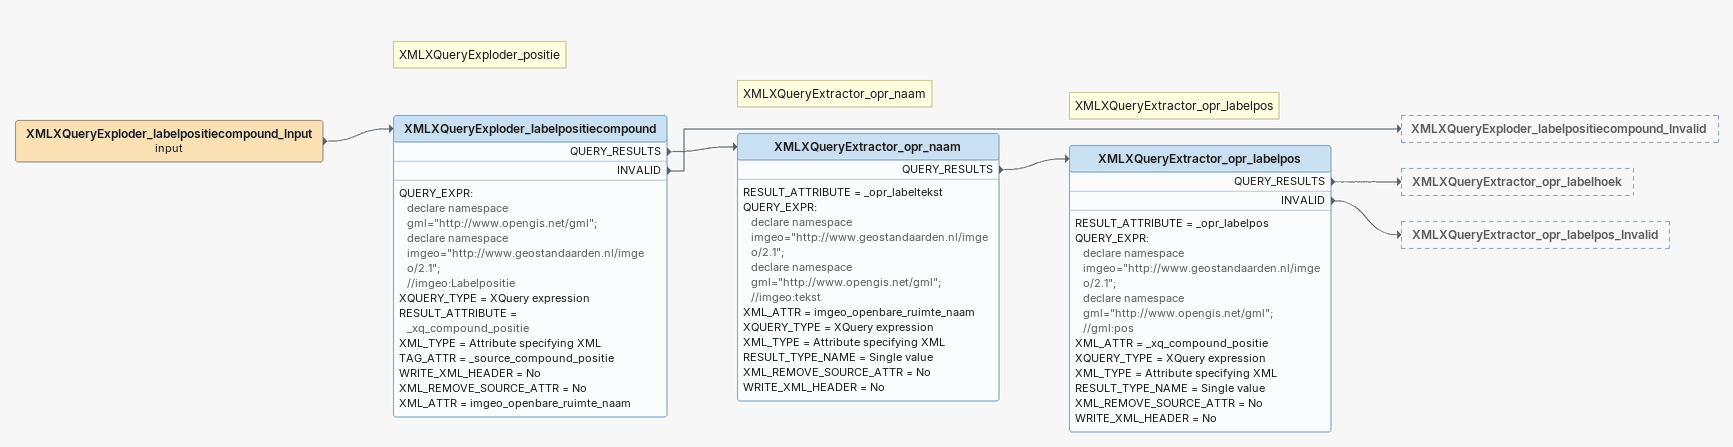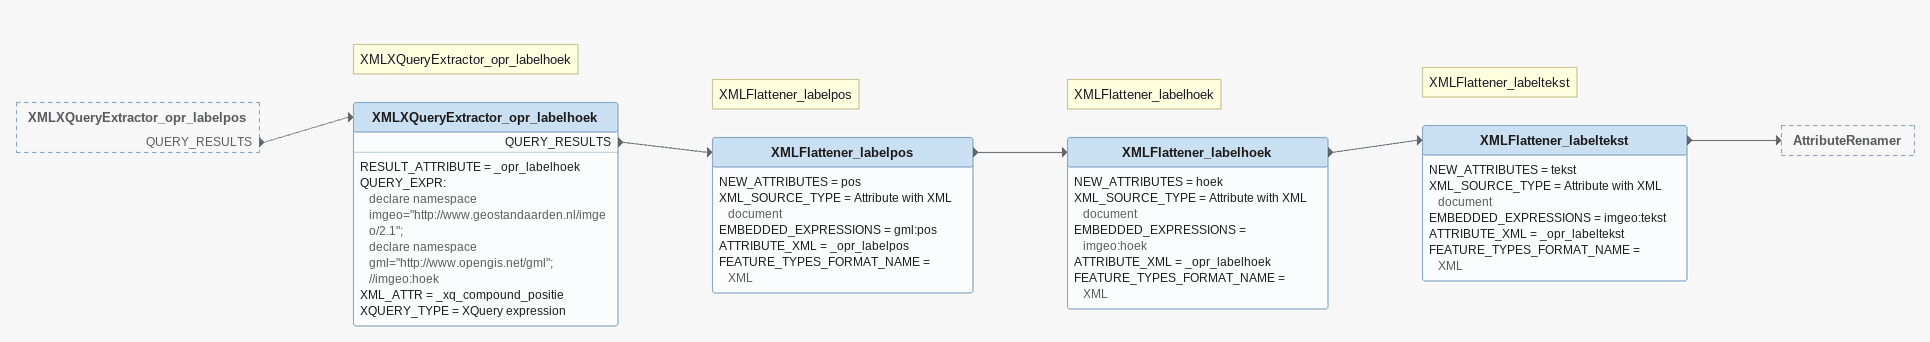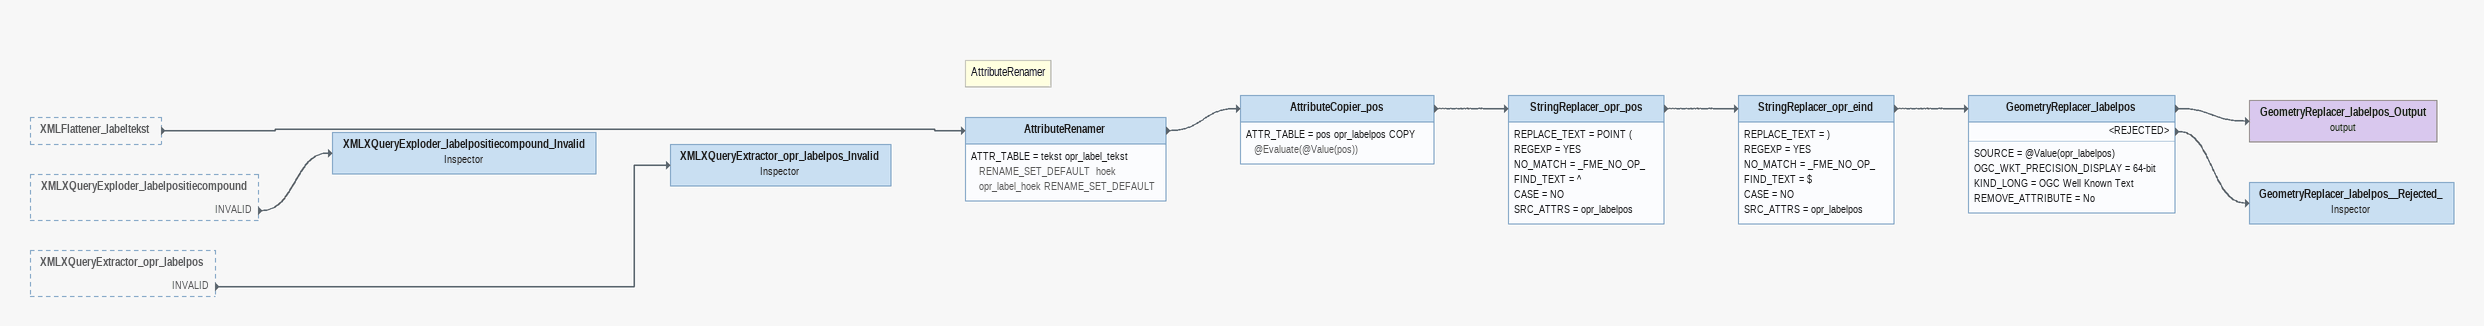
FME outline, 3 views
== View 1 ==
XMLXQueryExploder_labelpositiecompound_Input (input)
    -> XMLXQueryExploder_labelpositiecompound
Note: XMLXQueryExploder_positie
XMLXQueryExploder_labelpositiecompound
    QUERY_EXPR:
      declare namespace gml="http://www.opengis.net/gml";
      declare namespace imgeo="http://www.geostandaarden.nl/imgeo/2.1";
      //imgeo:Labelpositie
    XQUERY_TYPE = XQuery expression
    RESULT_ATTRIBUTE = _xq_compound_positie
    XML_TYPE = Attribute specifying XML
    TAG_ATTR = _source_compound_positie
    WRITE_XML_HEADER = No
    XML_REMOVE_SOURCE_ATTR = No
    XML_ATTR = imgeo_openbare_ruimte_naam
    QUERY_RESULTS -> XMLXQueryExtractor_opr_naam
    INVALID -> XMLXQueryExploder_labelpositiecompound_Invalid
Note: XMLXQueryExtractor_opr_naam
XMLXQueryExtractor_opr_naam
    RESULT_ATTRIBUTE = _opr_labeltekst
    QUERY_EXPR:
      declare namespace imgeo="http://www.geostandaarden.nl/imgeo/2.1";
      declare namespace gml="http://www.opengis.net/gml";
      //imgeo:tekst
    XML_ATTR = imgeo_openbare_ruimte_naam
    XQUERY_TYPE = XQuery expression
    XML_TYPE = Attribute specifying XML
    RESULT_TYPE_NAME = Single value
    XML_REMOVE_SOURCE_ATTR = No
    WRITE_XML_HEADER = No
    QUERY_RESULTS -> XMLXQueryExtractor_opr_labelpos
Note: XMLXQueryExtractor_opr_labelpos
XMLXQueryExtractor_opr_labelpos
    RESULT_ATTRIBUTE = _opr_labelpos
    QUERY_EXPR:
      declare namespace imgeo="http://www.geostandaarden.nl/imgeo/2.1";
      declare namespace gml="http://www.opengis.net/gml";
      //gml:pos
    XML_ATTR = _xq_compound_positie
    XQUERY_TYPE = XQuery expression
    XML_TYPE = Attribute specifying XML
    RESULT_TYPE_NAME = Single value
    XML_REMOVE_SOURCE_ATTR = No
    WRITE_XML_HEADER = No
    QUERY_RESULTS -> XMLXQueryExtractor_opr_labelhoek
    INVALID -> XMLXQueryExtractor_opr_labelpos_Invalid

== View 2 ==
XMLXQueryExtractor_opr_labelpos [outside]
    QUERY_RESULTS -> XMLXQueryExtractor_opr_labelhoek
Note: XMLXQueryExtractor_opr_labelhoek
XMLXQueryExtractor_opr_labelhoek
    RESULT_ATTRIBUTE = _opr_labelhoek
    QUERY_EXPR:
      declare namespace imgeo="http://www.geostandaarden.nl/imgeo/2.1";
      declare namespace gml="http://www.opengis.net/gml";
      //imgeo:hoek
    XML_ATTR = _xq_compound_positie
    XQUERY_TYPE = XQuery expression
    QUERY_RESULTS -> XMLFlattener_labelpos
Note: XMLFlattener_labelpos
XMLFlattener_labelpos
    NEW_ATTRIBUTES = pos
    XML_SOURCE_TYPE = Attribute with XML document
    EMBEDDED_EXPRESSIONS = gml:pos
    ATTRIBUTE_XML = _opr_labelpos
    FEATURE_TYPES_FORMAT_NAME = XML
    -> XMLFlattener_labelhoek
Note: XMLFlattener_labelhoek
XMLFlattener_labelhoek
    NEW_ATTRIBUTES = hoek
    XML_SOURCE_TYPE = Attribute with XML document
    EMBEDDED_EXPRESSIONS = imgeo:hoek
    ATTRIBUTE_XML = _opr_labelhoek
    FEATURE_TYPES_FORMAT_NAME = XML
    -> XMLFlattener_labeltekst
Note: XMLFlattener_labeltekst
XMLFlattener_labeltekst
    NEW_ATTRIBUTES = tekst
    XML_SOURCE_TYPE = Attribute with XML document
    EMBEDDED_EXPRESSIONS = imgeo:tekst
    ATTRIBUTE_XML = _opr_labeltekst
    FEATURE_TYPES_FORMAT_NAME = XML
    -> AttributeRenamer

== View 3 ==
XMLFlattener_labeltekst [outside]
    -> AttributeRenamer
XMLXQueryExploder_labelpositiecompound [outside]
    INVALID -> XMLXQueryExploder_labelpositiecompound_Invalid
XMLXQueryExtractor_opr_labelpos [outside]
    INVALID -> XMLXQueryExtractor_opr_labelpos_Invalid
Note: AttributeRenamer
AttributeRenamer
    ATTR_TABLE = tekst opr_label_tekst RENAME_SET_DEFAULT  hoek opr_label_hoek RENAME_SET_DEFAULT
    -> AttributeCopier_pos
AttributeCopier_pos
    ATTR_TABLE = pos opr_labelpos COPY @Evaluate(@Value(pos))
    -> StringReplacer_opr_pos
StringReplacer_opr_pos
    REPLACE_TEXT = POINT (
    REGEXP = YES
    NO_MATCH = _FME_NO_OP_
    FIND_TEXT = ^
    CASE = NO
    SRC_ATTRS = opr_labelpos
    -> StringReplacer_opr_eind
StringReplacer_opr_eind
    REPLACE_TEXT = )
    REGEXP = YES
    NO_MATCH = _FME_NO_OP_
    FIND_TEXT = $
    CASE = NO
    SRC_ATTRS = opr_labelpos
    -> GeometryReplacer_labelpos
GeometryReplacer_labelpos
    SOURCE = @Value(opr_labelpos)
    OGC_WKT_PRECISION_DISPLAY = 64-bit
    KIND_LONG = OGC Well Known Text
    REMOVE_ATTRIBUTE = No
    -> GeometryReplacer_labelpos_Output (output)
    <REJECTED> -> GeometryReplacer_labelpos__Rejected_
GeometryReplacer_labelpos_Output (output)
GeometryReplacer_labelpos__Rejected_: Inspector
XMLXQueryExtractor_opr_labelpos_Invalid: Inspector
XMLXQueryExploder_labelpositiecompound_Invalid: Inspector
